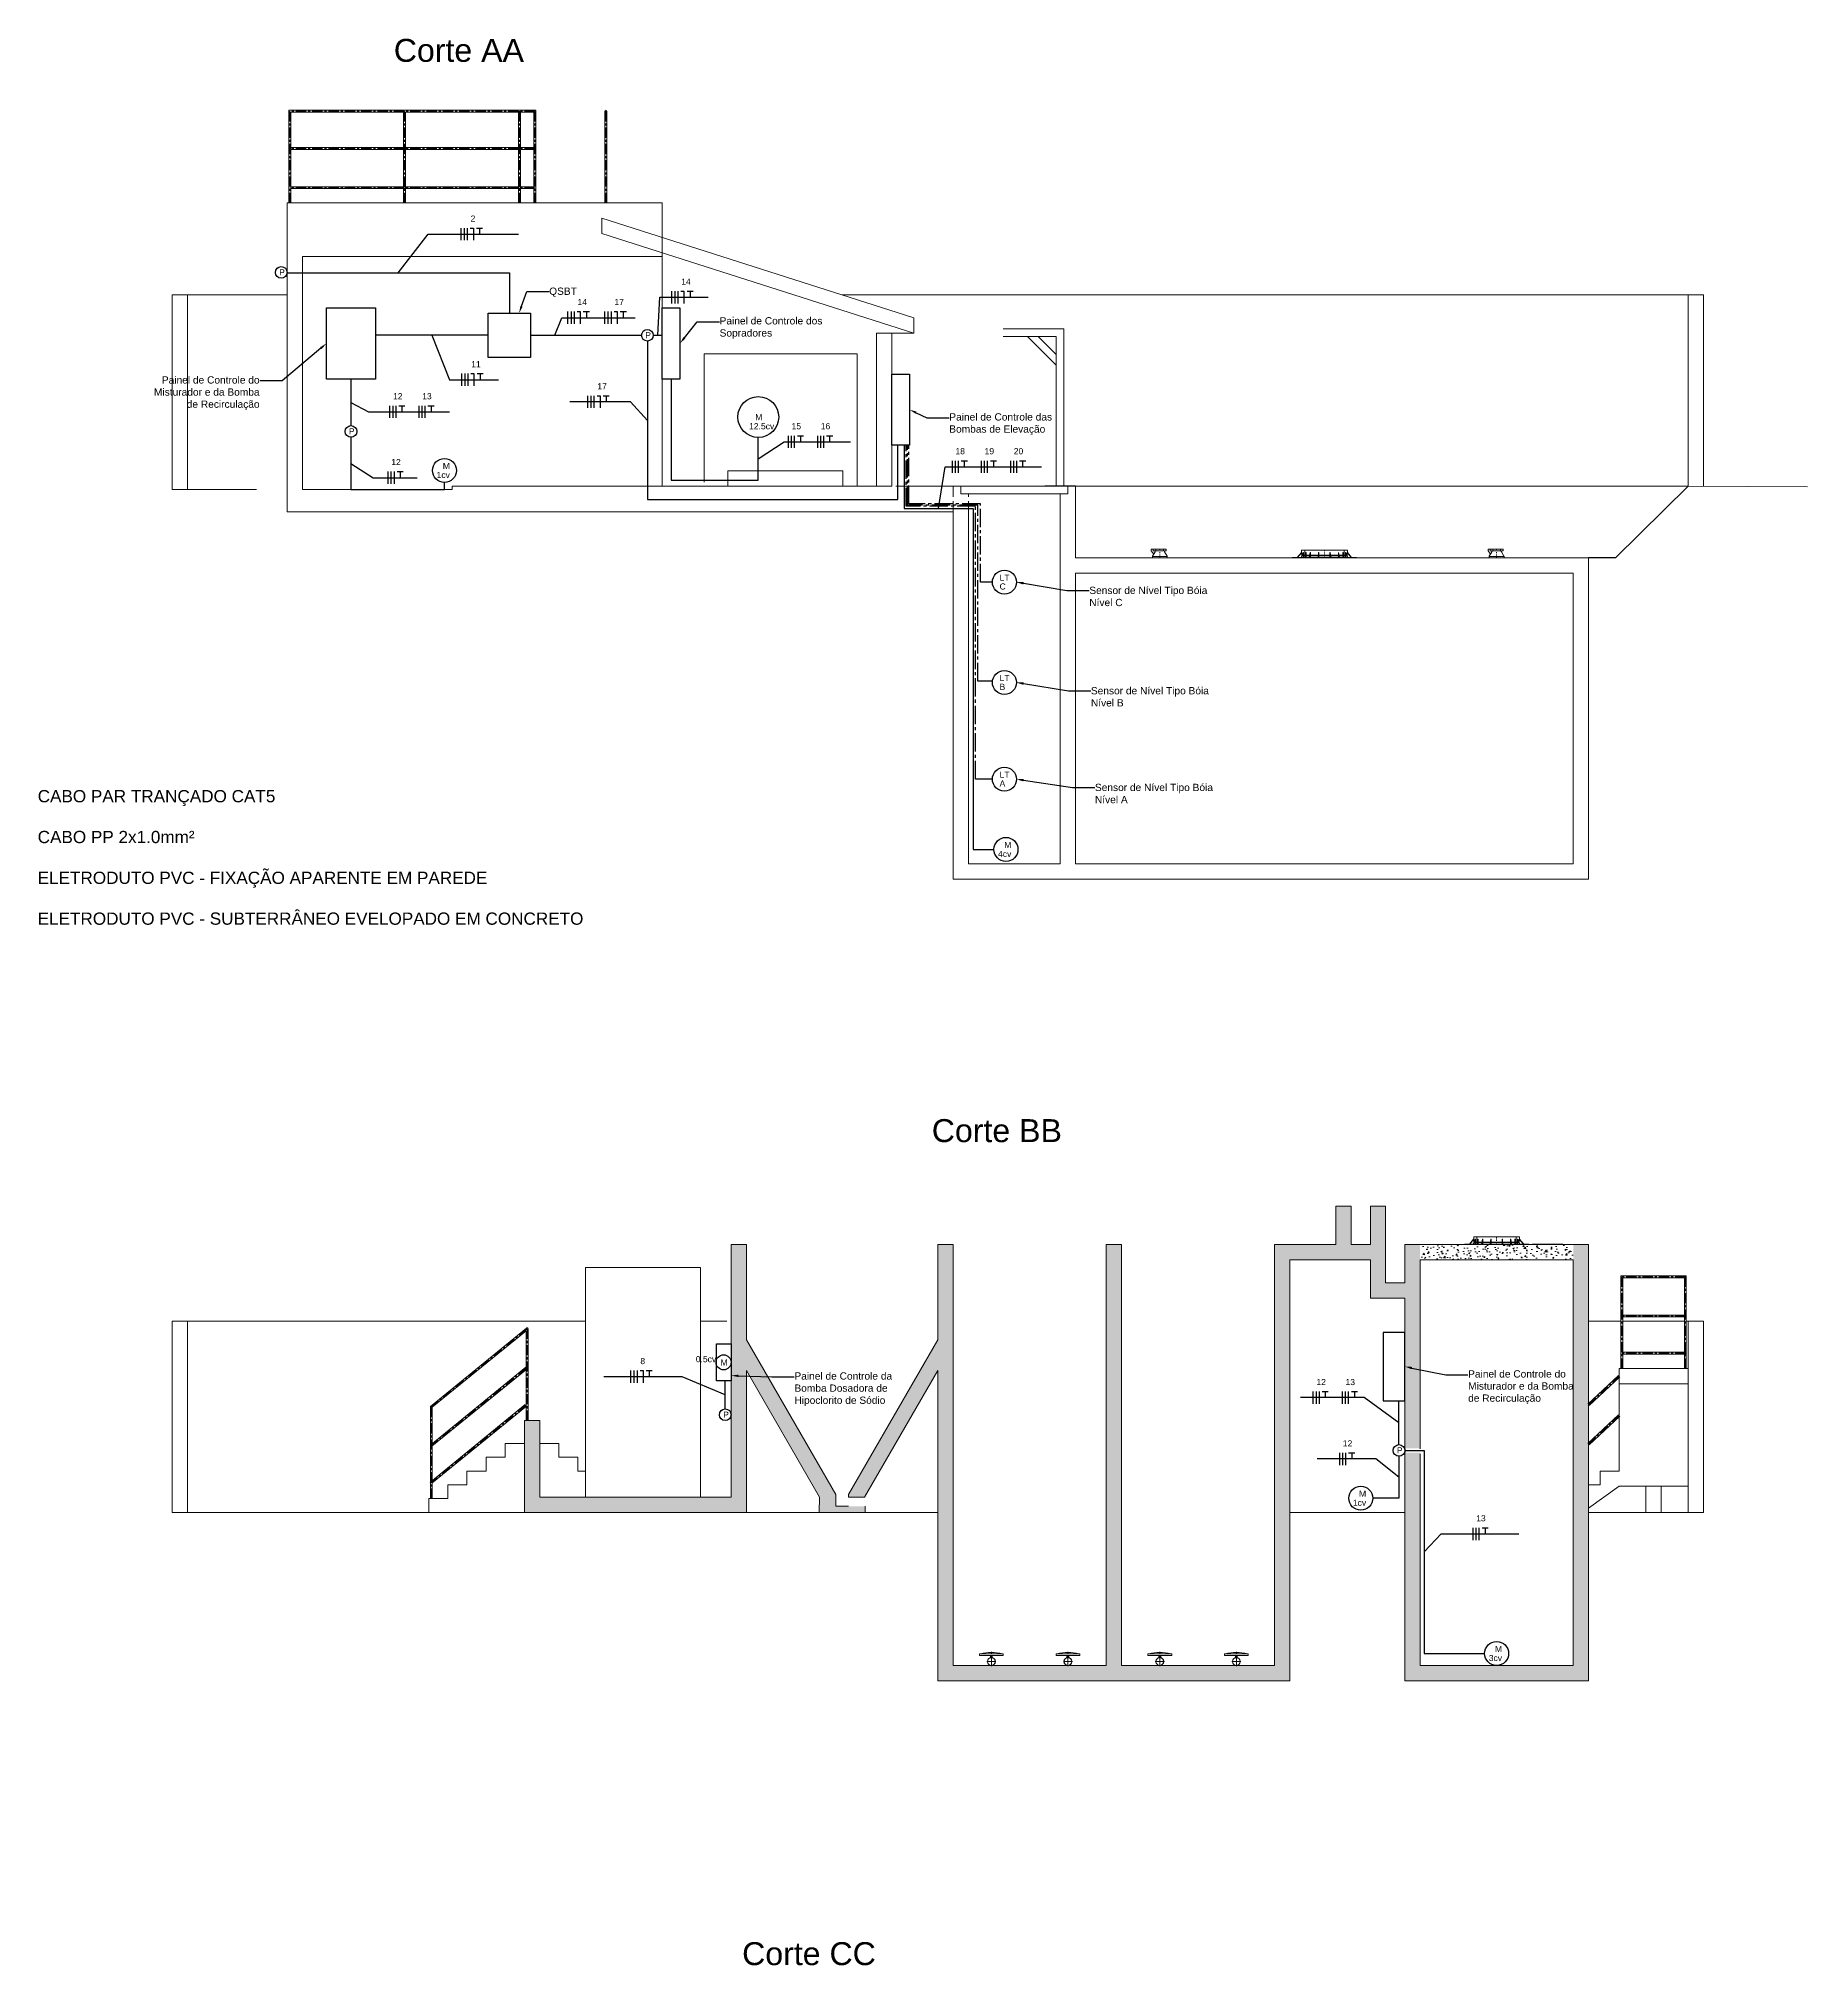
# Model space of a CAD drawing. Header units: millimetres. Extents: x -27423 to 48863, y 100 to 694.
# Drawn here: x 1472.8 to 1689.4, y 422.8 to 658.8 of the extents above; entities that cross this region are included whole.
import ezdxf
from ezdxf import colors
from ezdxf.entities.mleader import LeaderData, LeaderLine
from ezdxf.math import Vec2, Vec3

# ---------------------------------------------------------------- set-up
doc = ezdxf.new("R2010")
doc.units = ezdxf.units.MM
for name, pattern in [('CENTER', [2, 1.25, -0.25, 0.25, -0.25]), ('CENTER2', [1.125, 0.75, -0.125, 0.125, -0.125]), ('SGC_DASHDOT', [1, 0.5, -0.25, 0, -0.25])]:
    doc.linetypes.add(name, pattern=pattern)
for name, color, linetype, lineweight in [('Alvenaria', 8, 'Continuous', 9), ('Aço 1020', 6, 'Continuous', 9), ('Centro', 1, 'CENTER', 5), ('COTAS', 5, 'Continuous', 5), ('M-EQUIPAMENTOS', 1, 'Continuous', 9), ('PAREDE', 7, 'Continuous', 9), ('SGC-Conexoes (Desenho Unifilar)', 6, 'Continuous', 5), ('SGC-Conexoes (Linhas Externas)', 6, 'Continuous', 9), ('SGC-EIXOS', 9, 'SGC_DASHDOT', 9), ('Solo', 14, 'Continuous', 30)]:
    doc.layers.add(name, color=color, linetype=linetype, lineweight=lineweight)
doc.styles.get("Standard").update_dxf_attribs({"font": 'arial.ttf'})
pattern_1 = [(50, (3204.2076, 583.3335), (1.6810786, -0.1470753), [0.1757812, -1.9335938]), (355, (3204.2076, 583.3335), (-0.3251984, 1.7629503), [0.140625, -1.546875]), (100.45144, (3204.3477, 583.3212), (1.3558801, 1.615875), [0.149391, -1.6433018]), (46.1842, (3204.2076, 583.8022), (2.5013469, -0.3879358), [0.263672, -2.9003906]), (96.63564, (3204.416, 583.77), (2.190614, 2.2830905), [0.2240867, -2.464954]), (351.18416, (3204.2076, 583.8022), (2.190614, 2.2830905), [0.2109375, -2.3203125]), (21, (3204.442, 583.685), (1.3990009, -0.943638), [0.1757812, -1.9335938]), (326, (3204.442, 583.685), (0.5702703, 1.6995704), [0.140625, -1.546875]), (71.45144, (3204.5586, 583.6064), (1.9692712, 0.7559324), [0.149391, -1.6433018]), (37.5, (3204.20765, 583.33346), (0.02849966, 0.78021997), [0, -1.528125, 0, -1.5703125, 0, -1.5527344]), (7.5, (3204.20765, 583.3335), (0.61656923, 0.92440245), [0, -0.8953125, 0, -1.49296875, 0, -0.59179687]), (327.5, (3203.685, 583.33346), (1.25114633, -0.05286298), [0, -0.5859375, 0, -1.828125, 0, -2.42578125]), (317.5, (3203.4506, 583.3335), (1.3668426, 0.23462105), [0, -0.76171875, 0, -1.2140625, 0, -1.72265625])]

# ---------------------------------------------------------------- blocks, each defined once
blk = doc.blocks.new('BB-2-LC01-N0-D0-S0', base_point=(-106625, -46704))
at = {"layer": 'SGC-Conexoes (Linhas Externas)'}
for p, q in [((-107045, -46798), (-106205, -46798)), ((-107045, -46804), (-107045, -46798)), ((-107045, -46804), (-106205, -46804)), ((-106979, -46798), (-106926, -46735)), ((-106975, -46798), (-106921, -46735)), ((-106930, -46798), (-106904, -46735)), ((-106926, -46735), (-106921, -46735)), ((-106925, -46704), (-106325, -46704)), ((-106925, -46704), (-106925, -46735)), ((-106925, -46798), (-106900, -46735)), ((-106921, -46795), (-106921, -46735)), ((-106330, -46771), (-106920, -46771)), ((-106920, -46771), (-106920, -46779)), ((-106920, -46779), (-106330, -46779)), ((-106904, -46735), (-106900, -46735)), ((-106900, -46798), (-106900, -46735)), ((-106884, -46798), (-106869, -46735)), ((-106882, -46704), (-106369, -46704)), ((-106882, -46704), (-106882, -46771)), ((-106879, -46798), (-106865, -46735)), ((-106869, -46735), (-106865, -46735)), ((-106865, -46798), (-106865, -46735)), ((-106822, -46798), (-106812, -46735)), ((-106817, -46798), (-106807, -46735)), ((-106812, -46735), (-106807, -46735)), ((-106807, -46798), (-106807, -46735)), ((-106787, -46771), (-106787, -46779)), ((-106764, -46771), (-106764, -46779)), ((-106708, -46798), (-106701, -46735)), ((-106703, -46798), (-106697, -46735)), ((-106701, -46735), (-106697, -46735)), ((-106697, -46798), (-106697, -46735)), ((-106547, -46798), (-106554, -46735)), ((-106549, -46735), (-106554, -46735)), ((-106554, -46798), (-106554, -46735)), ((-106543, -46798), (-106549, -46735)), ((-106487, -46771), (-106487, -46779)), ((-106464, -46771), (-106464, -46779)), ((-106439, -46735), (-106443, -46735)), ((-106433, -46798), (-106443, -46735)), ((-106443, -46798), (-106443, -46735)), ((-106429, -46798), (-106439, -46735)), ((-106382, -46735), (-106386, -46735)), ((-106371, -46798), (-106386, -46735)), ((-106386, -46798), (-106386, -46735)), ((-106367, -46798), (-106382, -46735)), ((-106369, -46704), (-106369, -46771)), ((-106325, -46798), (-106351, -46735)), ((-106347, -46735), (-106351, -46735)), ((-106351, -46798), (-106351, -46735)), ((-106321, -46798), (-106347, -46735)), ((-106330, -46771), (-106330, -46779)), ((-106276, -46798), (-106329, -46735)), ((-106325, -46735), (-106329, -46735)), ((-106329, -46795), (-106329, -46735)), ((-106325, -46704), (-106325, -46735)), ((-106271, -46798), (-106325, -46735)), ((-106205, -46804), (-106205, -46798)), ((-106205, -46804), (-106205, -46798))]:
    blk.add_line(p, q, dxfattribs=at)
at = {"layer": 'SGC-EIXOS'}
blk.add_line((-106625, -46704), (-106625, -46804), dxfattribs=at)
blk = doc.blocks.new('BB-1-GA01-N0-D0-S0', base_point=(134464, 232532))
at = {"layer": 'SGC-Conexoes (Linhas Externas)'}
for p, q in [((134351, 232646), (134351, 232622)), ((134383, 232646), (134351, 232646)), ((134385, 232582), (134351, 232622)), ((134367, 232549), (134561, 232549)), ((134367, 232532), (134561, 232532)), ((134379, 232646), (134379, 232624)), ((134379, 232646), (134549, 232646)), ((134414, 232646), (134414, 232624)), ((134414, 232624), (134514, 232624)), ((134514, 232646), (134514, 232624)), ((134549, 232646), (134549, 232624))]:
    blk.add_line(p, q, dxfattribs=at)
for points in [[(134367, 232532), (134367, 232549, -0.137976), (134368, 232554), (134402, 232609, 0.58566), (134393, 232624), (134379, 232624)], [(134561, 232532), (134561, 232549, 0.137976), (134559, 232554), (134526, 232609, -0.58566), (134534, 232624), (134549, 232624)]]:
    blk.add_lwpolyline(points, format="xyb", dxfattribs=at)
at = {"layer": 'SGC-EIXOS'}
blk.add_line((134464, 232532), (134464, 232646), dxfattribs=at)

msp = doc.modelspace()

# ---------------------------------------------------------------- hatches: boundary and pattern name
at = {"layer": 'Alvenaria'}
h = msp.add_hatch(dxfattribs=at)
h.set_pattern_fill('AR-CONC', color=256, scale=0.234375)
h.set_pattern_definition(pattern_1)
h.paths.add_polyline_path([(1640.07, 486.12), (1641.945, 486.12), (1641.945, 511.093), (1640.07, 511.093), (1640.07, 506.406), (1637.727, 506.406), (1637.727, 515.781), (1635.852, 515.781), (1635.852, 511.093), (1633.508, 511.093), (1633.508, 515.781), (1631.633, 515.781), (1631.633, 511.093), (1624.133, 511.093), (1624.133, 459.531), (1605.383, 459.531), (1605.383, 511.093), (1603.508, 511.093), (1603.508, 459.531), (1584.758, 459.531), (1584.758, 511.093), (1582.883, 511.093), (1582.883, 499.418), (1571.938, 480.46), (1571.938, 480.15), (1573.924, 480.15), (1582.883, 495.668), (1582.883, 457.656), (1626.008, 457.656), (1626.008, 509.218), (1635.852, 509.218), (1635.852, 504.531), (1640.07, 504.531)])
h.paths.add_polyline_path([(1641.945, 485.62), (1640.07, 485.62), (1640.07, 457.656), (1662.57, 457.656), (1662.57, 511.093), (1660.695, 511.093), (1660.695, 459.531), (1641.945, 459.531)])
h = msp.add_hatch(dxfattribs=at)
h.set_pattern_fill('AR-CONC', color=256, scale=0.234375)
h.set_pattern_definition(pattern_1)
h.paths.add_polyline_path([(1534.133, 489.531), (1532.258, 489.531), (1532.258, 478.281), (1559.445, 478.281), (1559.445, 495.668), (1568.405, 480.15), (1568.349, 478.281), (1573.979, 478.281), (1573.979, 479.044), (1572.824, 479.044), (1571.938, 479.044), (1570.391, 479.044), (1570.391, 480.46), (1559.445, 499.418), (1559.445, 511.093), (1557.57, 511.093), (1557.57, 480.156), (1534.133, 480.156)])
h = msp.add_hatch(dxfattribs=at)
h.set_pattern_fill('AR-CONC', color=256, scale=0.009375)
h.set_pattern_definition([(50, (100.7038, -1705.818), (1.7079813, -0.1494289), [0.1785937, -1.9645313]), (355, (100.7038, -1705.818), (-0.3304071, 1.7911579), [0.142875, -1.5716305]), (100.451445, (100.8461, -1705.8304), (1.3775742, 1.6417289), [0.1517813, -1.669596]), (46.1842, (100.7038, -1705.3417), (2.541366, -0.3941468), [0.2678906, -2.9467969]), (96.63556, (100.9156, -1705.3746), (2.2256638, 2.31962), [0.227672, -2.5043963]), (351.18415, (100.7038, -1705.3417), (2.2256638, 2.31962), [0.2143122, -2.357435]), (21, (100.9419, -1705.4608), (1.4213849, -0.9587362), [0.1785937, -1.9645313]), (326, (100.942, -1705.4608), (0.579394, 1.7267622), [0.142875, -1.571625]), (71.451445, (101.0604, -1705.5407), (2.0007789, 0.768026), [0.1517813, -1.6695932]), (37.5, (100.7038, -1705.81796), (0.02895566, 0.79270349), [0, -1.552575, 0, -1.5954375, 0, -1.57757813]), (7.5, (100.7038, -1705.818), (0.62643434, 0.9391929), [0, -0.9096375, 0, -1.51685625, 0, -0.60126563]), (327.5, (100.1728, -1705.81796), (1.27116183, -0.05370697), [0, -0.5953125, 0, -1.857375, 0, -2.46459375]), (317.5, (99.9347, -1705.818), (1.38871108, 0.23837335), [0, -0.77390625, 0, -1.2334875, 0, -1.75021875])])
h.paths.add_polyline_path([(1660.695, 511.093), (1641.945, 511.093), (1641.945, 509.218), (1660.695, 509.218)])

# ---------------------------------------------------------------- linework, layer by layer
at = {"color": 2}
for p, q in [((1524.508, 634.122), (1524.508, 635.622)), ((1524.883, 635.622), (1524.883, 634.122)), ((1525.258, 635.622), (1525.258, 634.122)), ((1525.633, 635.622), (1526.008, 635.622)), ((1526.008, 635.622), (1526.008, 634.122)), ((1526.383, 635.622), (1526.758, 635.622)), ((1526.758, 635.622), (1527.133, 635.622)), ((1526.758, 635.622), (1526.758, 634.874)), ((1516.812, 630.144), (1520.484, 634.872)), ((1520.484, 634.872), (1531.532, 634.872)), ((1503.195, 630.144), (1530.428, 630.144)), ((1530.428, 630.144), (1530.428, 625.201)), ((1548.583, 622.488), (1548.854, 627.14)), ((1548.854, 627.14), (1554.745, 627.14)), ((1550.299, 626.39), (1550.299, 627.89)), ((1550.674, 627.89), (1550.674, 626.39)), ((1551.049, 627.89), (1551.049, 626.39)), ((1551.424, 627.89), (1551.799, 627.89)), ((1551.799, 627.89), (1551.799, 626.39)), ((1552.174, 627.89), (1552.549, 627.89)), ((1552.549, 627.89), (1552.924, 627.89)), ((1552.549, 627.89), (1552.549, 627.142)), ((1535.968, 622.488), (1536.856, 624.645)), ((1536.856, 624.645), (1545.842, 624.645)), ((1537.599, 623.894), (1537.599, 625.394)), ((1537.974, 625.394), (1537.974, 623.894)), ((1538.349, 625.394), (1538.349, 623.894)), ((1538.724, 625.394), (1539.099, 625.394)), ((1539.099, 625.394), (1539.099, 623.894)), ((1539.474, 625.394), (1539.849, 625.394)), ((1539.849, 625.394), (1540.224, 625.394)), ((1539.849, 625.394), (1539.849, 624.645)), ((1542.12, 623.894), (1542.12, 625.394)), ((1542.495, 625.394), (1542.495, 623.894)), ((1542.87, 625.394), (1542.87, 623.894)), ((1543.245, 625.394), (1543.62, 625.394)), ((1543.62, 625.394), (1543.62, 623.894)), ((1543.995, 625.394), (1544.37, 625.394)), ((1544.37, 625.394), (1544.745, 625.394)), ((1544.37, 625.394), (1544.37, 624.645)), ((1527.829, 622.488), (1514.033, 622.488)), ((1520.931, 622.488), (1523.082, 617.039)), ((1533.028, 622.488), (1546.607, 622.488)), ((1547.32, 621.775), (1547.32, 602.355)), ((1548.032, 622.488), (1549.133, 622.488)), ((1511.025, 617.129), (1511.025, 611.419)), ((1523.082, 617.039), (1529.091, 617.039)), ((1524.586, 616.289), (1524.586, 617.789)), ((1524.961, 617.789), (1524.961, 616.289)), ((1525.336, 617.789), (1525.336, 616.289)), ((1525.711, 617.789), (1526.086, 617.789)), ((1526.086, 617.789), (1526.086, 616.289)), ((1526.461, 617.789), (1526.836, 617.789)), ((1526.836, 617.789), (1527.211, 617.789)), ((1526.836, 617.789), (1526.836, 617.041)), ((1550.217, 617.129), (1550.217, 604.739)), ((1511.025, 614.274), (1513.166, 613.118)), ((1515.759, 613.865), (1515.759, 612.365)), ((1516.134, 613.865), (1516.134, 612.365)), ((1516.509, 613.865), (1516.509, 612.365)), ((1516.884, 613.865), (1517.259, 613.865)), ((1517.259, 613.865), (1517.634, 613.865)), ((1517.259, 613.865), (1517.259, 613.117)), ((1519.331, 613.865), (1519.331, 612.365)), ((1519.706, 613.865), (1519.706, 612.365)), ((1520.081, 613.865), (1520.081, 612.365)), ((1520.456, 613.865), (1520.831, 613.865)), ((1520.831, 613.865), (1521.206, 613.865)), ((1520.831, 613.865), (1520.831, 613.117)), ((1545.24, 614.337), (1537.821, 614.337)), ((1540.031, 613.587), (1540.031, 615.087)), ((1540.406, 615.087), (1540.406, 613.587)), ((1540.781, 615.087), (1540.781, 613.587)), ((1541.156, 615.087), (1541.531, 615.087)), ((1541.531, 615.087), (1541.531, 613.587)), ((1541.906, 615.087), (1542.281, 615.087)), ((1542.281, 615.087), (1542.656, 615.087)), ((1542.281, 615.087), (1542.281, 614.339)), ((1547.32, 612.065), (1545.24, 614.337)), ((1513.166, 613.118), (1523.108, 613.118)), ((1511.025, 609.994), (1511.025, 603.584)), ((1560.904, 604.739), (1560.904, 609.972)), ((1560.904, 607.355), (1564.085, 609.44)), ((1564.085, 609.44), (1572.189, 609.44)), ((1564.565, 610.19), (1564.565, 608.69)), ((1564.94, 610.19), (1564.94, 608.69)), ((1565.315, 610.19), (1565.315, 608.69)), ((1565.69, 610.19), (1566.065, 610.19)), ((1566.065, 610.19), (1566.44, 610.19)), ((1566.065, 610.19), (1566.065, 609.442)), ((1568.137, 610.19), (1568.137, 608.69)), ((1568.512, 610.19), (1568.512, 608.69)), ((1568.887, 610.19), (1568.887, 608.69)), ((1569.262, 610.19), (1569.637, 610.19)), ((1569.637, 610.19), (1570.012, 610.19)), ((1569.637, 610.19), (1569.637, 609.442)), ((1511.025, 606.789), (1513.721, 605.045)), ((1577.985, 602.355), (1577.985, 609.029)), ((1578.757, 609.029), (1578.757, 601.282)), ((1584.627, 607.126), (1584.627, 605.626)), ((1585.002, 607.126), (1585.002, 605.626)), ((1585.377, 607.126), (1585.377, 605.626)), ((1585.752, 607.126), (1586.127, 607.126)), ((1586.127, 607.126), (1586.502, 607.126)), ((1586.127, 607.126), (1586.127, 606.378)), ((1588.199, 607.126), (1588.199, 605.626)), ((1588.574, 607.126), (1588.574, 605.626)), ((1588.949, 607.126), (1588.949, 605.626)), ((1589.324, 607.126), (1589.699, 607.126)), ((1589.699, 607.126), (1590.074, 607.126)), ((1589.699, 607.126), (1589.699, 606.378)), ((1591.771, 607.126), (1591.771, 605.626)), ((1592.146, 607.126), (1592.146, 605.626)), ((1592.521, 607.126), (1592.521, 605.626)), ((1592.896, 607.126), (1593.271, 607.126)), ((1593.271, 607.126), (1593.646, 607.126)), ((1593.271, 607.126), (1593.271, 606.378)), ((1513.721, 605.045), (1519.125, 605.045)), ((1515.545, 605.794), (1515.545, 604.294)), ((1515.92, 605.794), (1515.92, 604.294)), ((1516.295, 605.794), (1516.295, 604.294)), ((1516.67, 605.794), (1517.045, 605.794)), ((1517.045, 605.794), (1517.42, 605.794)), ((1517.045, 605.794), (1517.045, 605.046)), ((1522.474, 603.584), (1522.474, 604.464)), ((1550.217, 604.739), (1560.904, 604.739)), ((1582.977, 601.282), (1583.798, 606.378)), ((1583.798, 606.378), (1595.6, 606.378)), ((1511.025, 603.584), (1522.474, 603.584)), ((1547.32, 602.355), (1577.985, 602.355)), ((1578.757, 601.282), (1587.197, 601.282)), ((1587.197, 601.282), (1587.197, 559.506)), ((1587.197, 559.506), (1589.763, 559.506)), ((1551.594, 494.909), (1542.007, 494.909)), ((1545.3, 494.159), (1545.3, 495.659)), ((1545.675, 495.659), (1545.675, 494.159)), ((1546.05, 495.659), (1546.05, 494.159)), ((1546.425, 495.659), (1546.8, 495.659)), ((1546.8, 495.659), (1546.8, 494.159)), ((1547.175, 495.659), (1547.55, 495.659)), ((1547.55, 495.659), (1547.925, 495.659)), ((1547.55, 495.659), (1547.55, 494.91)), ((1556.858, 492.679), (1551.594, 494.909)), ((1556.858, 490.956), (1556.858, 494.403)), ((1635.104, 492.342), (1627.308, 492.342)), ((1628.828, 493.089), (1628.828, 491.589)), ((1629.203, 493.089), (1629.203, 491.589)), ((1629.578, 493.089), (1629.578, 491.589)), ((1629.953, 493.089), (1630.328, 493.089)), ((1630.328, 493.089), (1630.703, 493.089)), ((1630.328, 493.089), (1630.328, 492.341)), ((1632.4, 493.089), (1632.4, 491.589)), ((1632.775, 493.089), (1632.775, 491.589)), ((1633.15, 493.089), (1633.15, 491.589)), ((1633.525, 493.089), (1633.9, 493.089)), ((1633.9, 493.089), (1634.275, 493.089)), ((1633.9, 493.089), (1633.9, 492.341)), ((1639.358, 489.267), (1635.104, 492.342)), ((1639.358, 486.582), (1639.358, 491.952)), ((1636.543, 484.83), (1629.35, 484.83)), ((1632.068, 485.579), (1632.068, 484.079)), ((1632.443, 485.579), (1632.443, 484.079)), ((1632.818, 485.579), (1632.818, 484.079)), ((1633.193, 485.579), (1633.568, 485.579)), ((1633.568, 485.579), (1633.943, 485.579)), ((1633.568, 485.579), (1633.568, 484.831)), ((1639.358, 482.59), (1636.543, 484.83)), ((1639.358, 485.157), (1639.358, 480.023)), ((1640.07, 486.07), (1640.07, 485.67)), ((1640.07, 485.87), (1642.427, 485.87)), ((1642.427, 485.87), (1642.427, 460.999)), ((1639.358, 480.023), (1636.149, 480.023)), ((1642.427, 473.435), (1644.524, 475.648)), ((1644.524, 475.648), (1654.038, 475.648)), ((1648.403, 476.397), (1648.403, 474.897)), ((1648.778, 476.397), (1648.778, 474.897)), ((1649.153, 476.397), (1649.153, 474.897)), ((1649.528, 476.397), (1649.903, 476.397)), ((1649.903, 476.397), (1650.278, 476.397)), ((1649.903, 476.397), (1649.903, 475.649)), ((1642.427, 460.999), (1649.852, 460.999))]:
    msp.add_line(p, q, dxfattribs=at)
at = {"color": 4, "linetype": 'CENTER2', "ltscale": 3}
for p, q in [((1579.001, 601.537), (1579.001, 609.029)), ((1579.165, 601.691), (1579.165, 609.029)), ((1579.318, 601.835), (1579.318, 609.029)), ((1587.502, 601.537), (1579.001, 601.537)), ((1587.774, 601.691), (1579.165, 601.691)), ((1588.1, 601.835), (1579.318, 601.835)), ((1587.502, 568.105), (1587.502, 601.537)), ((1587.774, 580.128), (1587.774, 601.691)), ((1588.1, 592.247), (1588.1, 601.835)), ((1589.57, 592.247), (1588.1, 592.247)), ((1589.581, 580.128), (1587.774, 580.128)), ((1589.57, 568.105), (1587.502, 568.105))]:
    msp.add_line(p, q, dxfattribs=at)
at = {"color": 2}
for points in [[(1508.017, 625.84), (1514.033, 625.84), (1514.033, 617.129), (1508.017, 617.129)], [(1549.133, 625.84), (1551.301, 625.84), (1551.301, 617.129), (1549.133, 617.129)], [(1533.028, 619.775), (1527.829, 619.775), (1527.829, 625.201), (1533.028, 625.201)], [(1577.258, 617.74), (1579.426, 617.74), (1579.426, 609.029), (1577.258, 609.029)], [(1557.57, 494.403), (1555.798, 494.403), (1555.798, 498.932), (1557.57, 498.932)], [(1640.07, 500.338), (1637.428, 500.338), (1637.428, 491.952), (1640.07, 491.952)]]:
    msp.add_lwpolyline(points, close=True, dxfattribs=at)
for centre, radius in [((1502.484, 630.187), 0.713), ((1547.32, 622.488), 0.713), ((1560.904, 612.474), 2.502), ((1511.025, 610.706), 0.713), ((1522.474, 605.933), 1.469), ((1591.232, 559.506), 1.469), ((1556.648, 496.667), 0.923), ((1556.858, 490.243), 0.713), ((1639.358, 485.87), 0.713), ((1634.68, 480.023), 1.469), ((1651.32, 460.999), 1.469)]:
    msp.add_circle(centre, radius, dxfattribs=at)
at = {"color": 4}
for centre in [(1591.039, 592.247), (1591.039, 579.953), (1591.039, 568.105)]:
    msp.add_circle(centre, 1.469, dxfattribs=at)
at = {"layer": 'Aço 1020'}
for p, q in [((1598.322, 623.284), (1590.895, 623.284)), ((1598.322, 604.065), (1598.322, 623.284)), ((1597.384, 622.347), (1590.895, 622.347)), ((1593.852, 622.347), (1597.384, 618.814)), ((1595.178, 622.347), (1597.384, 620.14)), ((1597.384, 604.065), (1597.384, 622.347))]:
    msp.add_line(p, q, dxfattribs=at)
msp.add_lwpolyline([(1554.264, 604.509), (1554.264, 620.228), (1573.014, 620.228), (1573.014, 604.009), (1557.174, 604.009)], dxfattribs=at)
for points in [[(1595.978, 604.065), (1599.728, 604.065), (1599.728, 604.009), (1595.978, 604.009)], [(1655.654, 511.149), (1659.404, 511.149), (1659.404, 511.093), (1655.654, 511.093)]]:
    msp.add_lwpolyline(points, close=True, dxfattribs=at)
at = {"layer": 'Centro'}
for p, q in [((1503.524, 638.697), (1503.524, 649.947)), ((1533.529, 649.947), (1503.524, 649.947)), ((1517.586, 638.697), (1517.586, 649.947)), ((1531.649, 638.697), (1531.649, 649.947)), ((1533.529, 638.697), (1533.529, 649.947)), ((1542.242, 638.697), (1542.242, 649.947)), ((1533.529, 645.376), (1503.524, 645.376)), ((1503.524, 638.697), (1503.524, 645.137)), ((1517.586, 638.697), (1517.586, 645.137)), ((1531.649, 638.697), (1531.649, 645.137)), ((1533.529, 638.697), (1533.529, 645.137)), ((1542.242, 638.697), (1542.242, 645.137)), ((1503.524, 638.697), (1503.524, 640.572)), ((1533.529, 640.572), (1503.524, 640.572)), ((1517.586, 638.697), (1517.586, 640.572)), ((1531.649, 638.697), (1531.649, 640.572)), ((1533.529, 638.697), (1533.529, 640.572)), ((1542.242, 638.697), (1542.242, 640.572)), ((1503.195, 638.697), (1503.524, 638.697)), ((1503.852, 638.697), (1503.524, 638.697)), ((1517.258, 638.697), (1517.586, 638.697)), ((1517.914, 638.697), (1517.586, 638.697)), ((1531.32, 638.697), (1531.649, 638.697)), ((1531.977, 638.697), (1531.649, 638.697)), ((1533.2, 638.697), (1533.529, 638.697)), ((1533.857, 638.697), (1533.529, 638.697)), ((1541.914, 638.697), (1542.242, 638.697)), ((1542.57, 638.697), (1542.242, 638.697)), ((1666.657, 495.906), (1666.657, 507.156)), ((1674.43, 507.156), (1666.657, 507.156)), ((1674.43, 495.906), (1674.43, 507.156)), ((1532.586, 500.781), (1520.867, 491.218)), ((1532.586, 489.531), (1532.586, 500.781)), ((1674.43, 502.346), (1666.657, 502.346)), ((1532.516, 495.976), (1520.797, 486.414)), ((1666.329, 495.906), (1666.657, 495.906)), ((1674.43, 497.781), (1666.657, 497.781)), ((1666.985, 495.906), (1666.657, 495.906)), ((1674.102, 495.906), (1674.43, 495.906)), ((1674.758, 495.906), (1674.43, 495.906)), ((1662.57, 491.468), (1666.32, 494.963)), ((1532.449, 491.407), (1520.731, 481.844)), ((1520.867, 479.968), (1520.867, 491.218)), ((1532.258, 489.531), (1532.586, 489.531)), ((1532.914, 489.531), (1532.586, 489.531)), ((1662.57, 486.601), (1666.32, 490.154)), ((1520.867, 479.968), (1520.867, 486.409)), ((1520.867, 479.968), (1520.867, 481.843)), ((1520.539, 479.968), (1520.867, 479.968)), ((1521.195, 479.968), (1520.867, 479.968)), ((1589.445, 459.451), (1589.445, 461.326)), ((1598.82, 459.451), (1598.82, 461.326)), ((1610.07, 459.451), (1610.07, 461.326)), ((1619.445, 459.451), (1619.445, 461.326)), ((1588.883, 460.013), (1590.008, 460.013)), ((1598.258, 460.013), (1599.383, 460.013)), ((1609.508, 460.013), (1610.633, 460.013)), ((1618.883, 460.013), (1620.008, 460.013))]:
    msp.add_line(p, q, dxfattribs=at)
at = {"layer": 'M-EQUIPAMENTOS'}
for p, q in [((1569.295, 605.884), (1568.004, 605.884)), ((1553.82, 508.281), (1539.758, 508.281)), ((1539.758, 508.281), (1539.758, 480.156)), ((1553.82, 508.281), (1553.82, 480.156))]:
    msp.add_line(p, q, dxfattribs=at)
at = {"layer": 'PAREDE'}
for p, q in [((1549.133, 638.697), (1503.195, 638.697)), ((1503.195, 638.697), (1503.195, 600.853)), ((1503.195, 600.853), (1503.195, 638.697)), ((1549.133, 638.697), (1547.258, 638.697)), ((1549.133, 636.822), (1549.133, 638.697)), ((1579.949, 624.634), (1541.726, 636.822)), ((1541.726, 634.947), (1541.726, 636.822)), ((1549.133, 636.822), (1549.133, 632.134)), ((1579.949, 622.759), (1541.726, 634.947)), ((1549.133, 632.134), (1505.07, 632.134)), ((1505.07, 632.134), (1505.07, 603.584)), ((1549.133, 632.134), (1549.133, 604.009)), ((1489.133, 603.584), (1489.133, 627.447)), ((1489.133, 627.447), (1491.008, 627.447)), ((1491.008, 627.447), (1491.008, 603.584)), ((1503.195, 627.447), (1491.008, 627.447)), ((1674.758, 627.447), (1571.128, 627.447)), ((1676.633, 627.447), (1674.758, 627.447)), ((1674.758, 627.447), (1674.758, 604.009)), ((1676.633, 604.009), (1676.633, 627.447)), ((1579.949, 622.759), (1579.949, 624.634)), ((1577.258, 622.759), (1575.383, 622.759)), ((1575.383, 622.759), (1575.383, 604.009)), ((1577.258, 604.009), (1577.258, 622.759)), ((1577.258, 622.759), (1579.949, 622.759)), ((1571.237, 605.884), (1557.174, 605.884)), ((1557.174, 605.884), (1557.174, 604.009)), ((1571.237, 605.884), (1571.237, 604.009)), ((1491.008, 603.584), (1489.133, 603.584)), ((1491.008, 603.584), (1499.445, 603.584)), ((1523.416, 603.584), (1505.07, 603.584)), ((1523.416, 604.009), (1523.416, 603.584)), ((1577.258, 604.009), (1523.416, 604.009)), ((1599.758, 604.009), (1577.758, 604.009)), ((1584.758, 602.681), (1584.758, 604.009)), ((1584.758, 555.85), (1584.758, 602.181)), ((1585.695, 603.072), (1585.695, 604.009)), ((1598.82, 603.072), (1585.695, 603.072)), ((1586.633, 603.072), (1586.633, 602.681)), ((1586.633, 602.181), (1586.633, 557.725)), ((1597.883, 603.072), (1597.883, 557.725)), ((1598.82, 604.009), (1598.82, 603.072)), ((1599.758, 595.225), (1599.758, 604.009)), ((1674.758, 604.009), (1599.758, 604.009)), ((1674.758, 604.009), (1689.379, 603.914)), ((1503.195, 600.853), (1584.758, 600.853)), ((1662.57, 595.225), (1599.758, 595.225)), ((1662.57, 595.225), (1662.57, 555.85)), ((1599.758, 593.35), (1660.695, 593.35)), ((1599.758, 593.35), (1599.758, 557.725)), ((1660.695, 593.35), (1660.695, 557.725)), ((1597.883, 557.725), (1586.633, 557.725)), ((1660.695, 557.725), (1599.758, 557.725)), ((1584.758, 555.85), (1662.57, 555.85)), ((1633.508, 515.781), (1631.633, 515.781)), ((1631.633, 515.781), (1631.633, 511.093)), ((1633.508, 515.781), (1633.508, 511.093)), ((1637.727, 515.781), (1635.852, 515.781)), ((1635.852, 515.781), (1635.852, 511.093)), ((1637.727, 515.781), (1637.727, 506.406)), ((1557.57, 480.156), (1557.57, 511.093)), ((1557.57, 511.093), (1559.445, 511.093)), ((1559.445, 499.418), (1559.445, 511.093)), ((1582.883, 499.418), (1582.883, 511.093)), ((1582.883, 511.093), (1582.883, 501.718)), ((1582.883, 511.093), (1584.758, 511.093)), ((1584.758, 459.531), (1584.758, 511.093)), ((1603.508, 459.531), (1603.508, 511.093)), ((1603.508, 511.093), (1605.383, 511.093)), ((1605.383, 459.531), (1605.383, 511.093)), ((1624.133, 459.531), (1624.133, 511.093)), ((1624.133, 511.093), (1631.633, 511.093)), ((1633.508, 511.093), (1635.852, 511.093)), ((1637.727, 506.406), (1637.727, 511.093)), ((1640.07, 511.093), (1640.07, 506.406)), ((1640.07, 511.093), (1641.945, 511.093)), ((1641.945, 511.093), (1660.695, 511.093)), ((1660.695, 511.093), (1662.57, 511.093)), ((1662.57, 457.656), (1662.57, 511.093)), ((1626.008, 457.656), (1626.008, 509.218)), ((1626.008, 509.218), (1635.852, 509.218)), ((1635.852, 504.531), (1635.852, 509.218)), ((1640.07, 509.218), (1640.07, 506.406)), ((1641.945, 509.218), (1660.695, 509.218)), ((1641.945, 486.07), (1641.945, 509.218)), ((1660.695, 459.531), (1660.695, 509.218)), ((1637.727, 506.406), (1640.07, 506.406)), ((1640.07, 504.531), (1635.852, 504.531)), ((1640.07, 504.531), (1640.07, 457.656)), ((1489.133, 501.718), (1489.133, 478.281)), ((1491.008, 501.718), (1489.133, 501.718)), ((1491.008, 501.718), (1491.008, 478.281)), ((1491.008, 478.281), (1491.008, 501.718)), ((1491.008, 501.718), (1539.758, 501.718)), ((1553.82, 501.718), (1557.069, 501.718)), ((1666.539, 501.718), (1662.57, 501.718)), ((1674.313, 501.718), (1666.774, 501.718)), ((1674.758, 501.718), (1674.547, 501.718)), ((1674.758, 501.718), (1674.758, 478.281)), ((1676.633, 501.718), (1674.758, 501.718)), ((1676.633, 501.718), (1676.633, 478.281)), ((1676.633, 478.281), (1676.633, 501.718)), ((1570.391, 480.46), (1559.445, 499.418)), ((1571.938, 480.46), (1582.883, 499.418)), ((1674.758, 495.906), (1666.32, 495.906)), ((1666.32, 495.906), (1666.32, 494.031)), ((1559.445, 478.281), (1559.445, 495.668)), ((1568.405, 480.15), (1559.445, 495.668)), ((1573.924, 480.15), (1582.883, 495.668)), ((1582.883, 457.656), (1582.883, 495.668)), ((1666.32, 494.031), (1674.758, 494.031)), ((1666.32, 494.031), (1666.32, 483.343)), ((1534.133, 489.531), (1532.258, 489.531)), ((1532.258, 489.531), (1532.258, 478.281)), ((1534.133, 480.156), (1534.133, 489.531)), ((1532.258, 486.718), (1529.914, 486.718)), ((1529.914, 486.718), (1529.914, 485.031)), ((1534.133, 486.718), (1536.477, 486.718)), ((1536.477, 486.718), (1536.477, 485.031)), ((1529.914, 485.031), (1527.57, 485.031)), ((1527.57, 485.031), (1527.57, 483.343)), ((1536.477, 485.031), (1538.82, 485.031)), ((1538.82, 485.031), (1538.82, 483.343)), ((1641.945, 459.531), (1641.945, 485.47)), ((1525.227, 481.656), (1522.883, 481.656)), ((1522.883, 481.656), (1522.883, 479.968)), ((1527.57, 483.343), (1525.227, 483.343)), ((1525.227, 483.343), (1525.227, 481.656)), ((1538.82, 483.343), (1539.758, 483.343)), ((1662.57, 481.656), (1663.977, 481.656)), ((1663.977, 481.656), (1663.977, 483.343)), ((1663.977, 483.343), (1666.32, 483.343)), ((1522.883, 479.968), (1520.539, 479.968)), ((1520.539, 479.968), (1520.539, 478.281)), ((1557.57, 480.156), (1534.133, 480.156)), ((1568.405, 480.15), (1568.349, 478.292)), ((1570.391, 479.044), (1570.391, 480.46)), ((1571.938, 480.46), (1571.938, 480.15)), ((1573.924, 480.15), (1571.938, 480.15)), ((1662.57, 478.781), (1666.32, 481.481)), ((1666.32, 481.481), (1674.758, 481.481)), ((1669.602, 481.481), (1669.602, 478.281)), ((1671.477, 481.481), (1671.477, 478.281)), ((1582.883, 478.281), (1489.133, 478.281)), ((1571.938, 479.044), (1570.391, 479.044)), ((1573.979, 479.044), (1573.979, 478.292)), ((1640.07, 478.281), (1626.008, 478.281)), ((1660.695, 478.281), (1660.695, 459.531)), ((1662.57, 478.281), (1676.633, 478.281)), ((1662.57, 478.281), (1662.57, 478.281)), ((1587.992, 460.763), (1587.992, 460.951)), ((1587.992, 460.951), (1588.086, 460.951)), ((1587.992, 460.763), (1590.899, 460.763)), ((1590.805, 460.951), (1588.086, 460.951)), ((1589.561, 460.763), (1589.33, 460.763)), ((1589.33, 460.763), (1589.33, 460.482)), ((1589.561, 460.482), (1589.561, 460.763)), ((1590.899, 460.951), (1590.805, 460.951)), ((1590.899, 460.763), (1590.899, 460.951)), ((1597.367, 460.763), (1597.367, 460.951)), ((1597.367, 460.951), (1597.461, 460.951)), ((1597.367, 460.763), (1600.274, 460.763)), ((1600.18, 460.951), (1597.461, 460.951)), ((1598.936, 460.763), (1598.705, 460.763)), ((1598.705, 460.763), (1598.705, 460.482)), ((1598.936, 460.482), (1598.936, 460.763)), ((1600.274, 460.951), (1600.18, 460.951)), ((1600.274, 460.763), (1600.274, 460.951)), ((1608.617, 460.763), (1608.617, 460.951)), ((1608.617, 460.951), (1608.711, 460.951)), ((1608.617, 460.763), (1611.524, 460.763)), ((1611.43, 460.951), (1608.711, 460.951)), ((1610.186, 460.763), (1609.955, 460.763)), ((1609.955, 460.763), (1609.955, 460.482)), ((1610.186, 460.482), (1610.186, 460.763)), ((1611.524, 460.951), (1611.43, 460.951)), ((1611.524, 460.763), (1611.524, 460.951)), ((1617.992, 460.763), (1617.992, 460.951)), ((1617.992, 460.951), (1618.086, 460.951)), ((1617.992, 460.763), (1620.899, 460.763)), ((1620.805, 460.951), (1618.086, 460.951)), ((1619.561, 460.763), (1619.33, 460.763)), ((1619.33, 460.763), (1619.33, 460.482)), ((1619.561, 460.482), (1619.561, 460.763)), ((1620.899, 460.951), (1620.805, 460.951)), ((1620.899, 460.763), (1620.899, 460.951)), ((1603.508, 459.531), (1584.758, 459.531)), ((1624.133, 459.531), (1605.383, 459.531)), ((1660.695, 459.531), (1641.945, 459.531)), ((1582.883, 457.656), (1626.008, 457.656)), ((1662.57, 457.656), (1640.07, 457.656))]:
    msp.add_line(p, q, dxfattribs=at)
for centre, radius in [((1589.445, 460.013), 0.483), ((1589.445, 460.013), 0.469), ((1598.82, 460.013), 0.483), ((1598.82, 460.013), 0.469), ((1610.07, 460.013), 0.483), ((1610.07, 460.013), 0.469), ((1619.445, 460.013), 0.483), ((1619.445, 460.013), 0.469)]:
    msp.add_circle(centre, radius, dxfattribs=at)
for centre in [(1589.445, 456.072), (1598.82, 456.072), (1610.07, 456.072), (1619.445, 456.072)]:
    msp.add_arc(centre, 5.065, 74.43161, 105.56839, dxfattribs=at)
at = {"layer": 'SGC-Conexoes (Desenho Unifilar)'}
for p, q in [((1503.406, 638.697), (1503.406, 650.064)), ((1503.406, 650.064), (1533.646, 650.064)), ((1503.641, 638.697), (1503.641, 649.829)), ((1503.641, 649.829), (1533.411, 649.829)), ((1517.469, 649.829), (1517.469, 638.697)), ((1517.703, 649.829), (1517.703, 638.697)), ((1531.531, 649.947), (1531.531, 638.697)), ((1531.766, 649.947), (1531.766, 638.697)), ((1533.411, 649.829), (1533.411, 638.697)), ((1533.646, 650.064), (1533.646, 638.697)), ((1542.125, 649.947), (1542.125, 638.697)), ((1542.359, 649.947), (1542.359, 638.697)), ((1503.641, 645.494), (1533.411, 645.494)), ((1503.641, 645.259), (1533.411, 645.259)), ((1503.641, 640.689), (1533.411, 640.689)), ((1503.641, 640.454), (1533.411, 640.454)), ((1666.539, 495.906), (1666.539, 507.273)), ((1666.539, 507.273), (1674.547, 507.273)), ((1666.774, 495.906), (1666.774, 507.038)), ((1666.774, 507.038), (1674.313, 507.038)), ((1674.313, 507.038), (1674.313, 495.906)), ((1674.547, 507.273), (1674.547, 495.906)), ((1520.75, 491.274), (1532.512, 500.871)), ((1520.984, 491.163), (1532.469, 500.534)), ((1532.469, 500.534), (1532.469, 489.531)), ((1532.703, 500.781), (1532.703, 489.531)), ((1666.657, 502.463), (1674.43, 502.463)), ((1666.657, 502.229), (1674.43, 502.229)), ((1532.442, 496.067), (1520.793, 486.562)), ((1532.59, 495.886), (1520.941, 486.38)), ((1666.657, 497.898), (1674.43, 497.898)), ((1666.657, 497.663), (1674.43, 497.663)), ((1662.49, 491.554), (1666.24, 495.054)), ((1662.65, 491.382), (1666.4, 494.882)), ((1520.75, 479.968), (1520.75, 491.274)), ((1532.375, 491.497), (1520.793, 482.046)), ((1532.523, 491.316), (1520.941, 481.865)), ((1520.984, 479.968), (1520.984, 491.163)), ((1662.488, 486.742), (1666.238, 490.242)), ((1662.648, 486.571), (1666.398, 490.071))]:
    msp.add_line(p, q, dxfattribs=at)
msp.add_circle((1542.242, 649.947), 0.117, dxfattribs=at)
msp.add_arc((1532.586, 500.781), 0.117, 0, 129.21445, dxfattribs=at)
at = {"layer": 'Solo'}
for p, q in [((1674.758, 604.009), (1665.858, 595.225)), ((1665.858, 595.225), (1662.57, 595.225))]:
    msp.add_line(p, q, dxfattribs=at)

# ---------------------------------------------------------------- block references
at = {"layer": 'SGC-Conexoes (Linhas Externas)', "xscale": 0.009375000000000001, "yscale": 0.009375000000000001, "zscale": 0.009375000000000001}
for name, p in [('BB-1-GA01-N0-D0-S0', (1610.07, 595.225)), ('BB-2-LC01-N0-D0-S0', (1630.227, 596.162)), ('BB-1-GA01-N0-D0-S0', (1651.32, 595.225)), ('BB-2-LC01-N0-D0-S0', (1651.32, 512.031))]:
    msp.add_blockref(name, p, dxfattribs=at)

# ---------------------------------------------------------------- texts
at = {"layer": 'COTAS', "char_height": 2.8125, "attachment_point": 1}
for s, insert in [('Corte AA', (1516.267, 658.801)), ('Corte BB', (1582.147, 526.459)), ('Corte CC', (1558.924, 425.631))]:
    msp.add_mtext_dynamic_manual_height_columns(s, width=4099.92409, gutter_width=0.75, heights=[0], dxfattribs=dict(at, insert=insert))
at = {"layer": 'COTAS', "color": 2, "attachment_point": 1}
for s, width, insert, char_height in [('2', 1385.51337, (1525.671, 637.16), 0.75), ('P', 1385.51337, (1502.227, 630.576), 0.75), ('14', 1385.51337, (1551.462, 629.428), 0.75), ('14', 1385.51337, (1538.762, 626.932), 0.75), ('17', 1385.51337, (1543.283, 626.932), 0.75), ('P', 1385.51337, (1547.062, 622.877), 0.75), ('11', 1385.51337, (1525.749, 619.327), 0.75), ('17', 1385.51337, (1541.193, 616.626), 0.75), ('12', 1385.51337, (1516.172, 615.403), 0.75), ('13', 1385.51337, (1519.744, 615.403), 0.75), ('12.5cv', 1385.51337, (1559.769, 611.725), 0.75), ('M', 1385.51337, (1560.53, 612.83), 0.75), ('15', 1385.51337, (1564.978, 611.728), 0.75), ('16', 1385.51337, (1568.549, 611.728), 0.75), ('P', 1385.51337, (1510.767, 611.096), 0.75), ('12', 1385.51337, (1515.958, 607.332), 0.75), ('M', 1385.51337, (1522.268, 606.858), 0.75), ('18', 1385.51337, (1585.04, 608.664), 0.75), ('19', 1385.51337, (1588.612, 608.664), 0.75), ('20', 1385.51337, (1592.184, 608.664), 0.75), ('1cv', 1385.51337, (1521.507, 605.752), 0.75), ('M', 1385.51337, (1591.026, 560.431), 0.75), ('ELETRODUTO PVC - FIXAÇÃO APARENTE EM PAREDE', 4099.92409, (1472.659, 556.775), 1.5), ('4cv', 1385.51337, (1590.265, 559.326), 0.75), ('ELETRODUTO PVC - SUBTERRÂNEO EVELOPADO EM CONCRETO', 4099.92409, (1472.659, 551.775), 1.5), ('8', 1385.51337, (1546.463, 497.197), 0.75), ('0.5cv', 1385.51337, (1553.248, 497.433), 0.75), ('M', 1385.51337, (1556.273, 497.023), 0.75), ('12', 1385.51337, (1629.241, 494.627), 0.75), ('13', 1385.51337, (1632.812, 494.627), 0.75), ('P', 1385.51337, (1556.601, 490.633), 0.75), ('12', 1385.51337, (1632.481, 487.117), 0.75), ('P', 1385.51337, (1639.101, 486.259), 0.75), ('1cv', 1385.51337, (1633.713, 479.842), 0.75), ('M', 1385.51337, (1634.474, 480.948), 0.75), ('13', 1385.51337, (1648.816, 477.935), 0.75), ('3cv', 1385.51337, (1650.354, 460.819), 0.75), ('M', 1385.51337, (1651.115, 461.924), 0.75)]:
    msp.add_mtext_dynamic_manual_height_columns(s, width=width, gutter_width=0.75, heights=[0], dxfattribs=dict(at, insert=insert, char_height=char_height))
at = {"layer": 'COTAS', "color": 4, "attachment_point": 1}
for s, width, insert, char_height in [('LT', 1385.51337, (1590.451, 593.172), 0.75), ('C', 1385.51337, (1590.451, 592.089), 0.75), ('LT', 1385.51337, (1590.451, 580.878), 0.75), ('B', 1385.51337, (1590.451, 579.795), 0.75), ('LT', 1385.51337, (1590.451, 569.03), 0.75), ('CABO PAR TRANÇADO CAT5', 4099.92409, (1472.659, 566.775), 1.5), ('A', 1385.51337, (1590.451, 567.947), 0.75), ('CABO PP 2x1.0mm²', 4099.92409, (1472.659, 561.775), 1.5)]:
    msp.add_mtext_dynamic_manual_height_columns(s, width=width, gutter_width=0.75, heights=[0], dxfattribs=dict(at, insert=insert, char_height=char_height))

# ---------------------------------------------------------------- leaders
at = {"layer": 'COTAS'}
ml = msp.add_multileader_mtext('Standard', dxfattribs=at)
ml.set_content('QSBT', color=256)
ml.set_leader_properties()
ml.build(insert=Vec2(0, 0))
ml.multileader.update_dxf_attribs({"arrow_head_size": 0.891})
ctx = ml.context
ctx.base_point, ctx.char_height, ctx.arrow_head_size, ctx.landing_gap_size, ctx.plane_origin = Vec3(1535.276, 627.855), 0.8906, 0.891, 0.0178, Vec3(1534.474, 646.572)
notes = []
notes.append((ctx, [(0, (1, 1, 0), (1532.546, 627.855), (1, 0), 2.73, [(0, [(1531.615, 625.201)], 0, [])])]))
ctx.mtext.insert, ctx.mtext.flow_direction = Vec3(1535.294, 628.335), 5
ml = msp.add_multileader_mtext('Standard', dxfattribs=at)
ml.set_content('Painel de Controle dos\\PSopradores', color=256)
ml.set_leader_properties()
ml.build(insert=Vec2(0, 0))
ml.multileader.update_dxf_attribs({"arrow_head_size": 0.891})
ctx = ml.context
ctx.base_point, ctx.char_height, ctx.arrow_head_size, ctx.landing_gap_size, ctx.plane_origin = Vec3(1556.148, 624.139), 0.89064, 0.891, 0.0178, Vec3(1555.346, 642.855)
notes.append((ctx, [(0, (1, 1, 0), (1553.418, 624.139), (1, 0), 2.73, [(0, [(1551.301, 621.484)], 0, [])])]))
ctx.mtext.insert, ctx.mtext.flow_direction = Vec3(1556.166, 624.708), 5
ml = msp.add_multileader_mtext('Standard', dxfattribs=at)
ml.set_content('Painel de Controle do\\PMisturador e da Bomba\\Pde Recirculação', color=256)
ml.set_leader_properties()
ml.build(insert=Vec2(0, 0))
ml.multileader.update_dxf_attribs({"arrow_head_size": 0.891})
ctx = ml.context
ctx.base_point, ctx.char_height, ctx.arrow_head_size, ctx.landing_gap_size, ctx.plane_origin = Vec3(1487.044, 616.898), 0.89064, 0.891, 0.0178, Vec3(1512.062, 642.855)
ctx.text_align_type = 2
notes.append((ctx, [(1, (1, 1, 0), (1502.58, 616.898), (-1, 0), 2.73, [(0, [(1508.017, 621.484)], 0, [])])]))
ctx.mtext.insert, ctx.mtext.alignment, ctx.mtext.flow_direction = Vec3(1499.832, 617.465), 3, 5
ml = msp.add_multileader_mtext('Standard', dxfattribs=at)
ml.set_content('Painel de Controle das\\PBombas de Elevação', color=256)
ml.set_leader_properties()
ml.build(insert=Vec2(0, 0))
ml.multileader.update_dxf_attribs({"arrow_head_size": 0.891})
ctx = ml.context
ctx.base_point, ctx.char_height, ctx.arrow_head_size, ctx.landing_gap_size, ctx.plane_origin = Vec3(1584.273, 612.369), 0.89064, 0.891, 0.0178, Vec3(1583.471, 634.755)
notes.append((ctx, [(0, (1, 1, 0), (1581.543, 612.369), (1, 0), 2.73, [(0, [(1579.426, 613.384)], 0, [])])]))
ctx.mtext.insert, ctx.mtext.flow_direction = Vec3(1584.291, 612.936), 5
ml = msp.add_multileader_mtext('Standard', dxfattribs=at)
ml.set_content('Sensor de Nível Tipo Bóia\\PNível C', color=256)
ml.set_leader_properties()
ml.build(insert=Vec2(0, 0))
ml.multileader.update_dxf_attribs({"arrow_head_size": 0.891})
ctx = ml.context
ctx.base_point, ctx.char_height, ctx.arrow_head_size, ctx.landing_gap_size, ctx.plane_origin = Vec3(1601.419, 591.232), 0.89064, 0.891, 0.0178, Vec3(1596.554, 613.618)
notes.append((ctx, [(0, (1, 1, 0), (1598.689, 591.232), (1, 0), 2.73, [(0, [(1592.508, 592.247)], 0, [])])]))
ctx.mtext.insert, ctx.mtext.flow_direction = Vec3(1601.437, 591.685), 5
ml = msp.add_multileader_mtext('Standard', dxfattribs=at)
ml.set_content('Sensor de Nível Tipo Bóia\\PNível B', color=256)
ml.set_leader_properties()
ml.build(insert=Vec2(0, 0))
ml.multileader.update_dxf_attribs({"arrow_head_size": 0.891})
ctx = ml.context
ctx.base_point, ctx.char_height, ctx.arrow_head_size, ctx.landing_gap_size, ctx.plane_origin = Vec3(1601.617, 578.938), 0.89064, 0.891, 0.0178, Vec3(1596.554, 601.324)
notes.append((ctx, [(0, (1, 1, 0), (1598.887, 578.938), (1, 0), 2.73, [(0, [(1592.508, 579.953)], 0, [])])]))
ctx.mtext.insert, ctx.mtext.flow_direction = Vec3(1601.634, 579.391), 5
ml = msp.add_multileader_mtext('Standard', dxfattribs=at)
ml.set_content('Sensor de Nível Tipo Bóia\\PNível A', color=256)
ml.set_leader_properties()
ml.build(insert=Vec2(0, 0))
ml.multileader.update_dxf_attribs({"arrow_head_size": 0.891})
ctx = ml.context
ctx.base_point, ctx.char_height, ctx.arrow_head_size, ctx.landing_gap_size, ctx.plane_origin = Vec3(1602.11, 567.09), 0.89064, 0.891, 0.0178, Vec3(1596.554, 589.476)
notes.append((ctx, [(0, (1, 1, 0), (1599.38, 567.09), (1, 0), 2.73, [(0, [(1592.508, 568.105)], 0, [])])]))
ctx.mtext.insert, ctx.mtext.flow_direction = Vec3(1602.128, 567.542), 5
ml = msp.add_multileader_mtext('Standard', dxfattribs=at)
ml.set_content('Painel de Controle do \\PMisturador e da Bomba\\Pde Recirculação', color=256)
ml.set_leader_properties()
ml.build(insert=Vec2(0, 0))
ml.multileader.update_dxf_attribs({"arrow_head_size": 0.891})
ctx = ml.context
ctx.base_point, ctx.char_height, ctx.arrow_head_size, ctx.landing_gap_size, ctx.plane_origin = Vec3(1647.81, 495.13), 0.89064, 0.891, 0.0178, Vec3(1644.116, 517.516)
notes.append((ctx, [(0, (1, 1, 0), (1645.08, 495.13), (1, 0), 2.73, [(0, [(1640.07, 496.145)], 0, [])])]))
ctx.mtext.insert, ctx.mtext.flow_direction = Vec3(1647.828, 495.697), 5
ml = msp.add_multileader_mtext('Standard', dxfattribs=at)
ml.set_content('Painel de Controle da\\PBomba Dosadora de\\PHipoclorito de Sódio', color=256)
ml.set_leader_properties()
ml.build(insert=Vec2(0, 0))
ml.multileader.update_dxf_attribs({"arrow_head_size": 0.891})
ctx = ml.context
ctx.base_point, ctx.char_height, ctx.arrow_head_size, ctx.landing_gap_size, ctx.plane_origin = Vec3(1565.31, 494.871), 0.89064, 0.891, 0.0178, Vec3(1561.616, 517.257)
notes.append((ctx, [(0, (1, 1, 0), (1562.58, 494.871), (1, 0), 2.73, [(0, [(1557.57, 495.04)], 0, [])])]))
ctx.mtext.insert, ctx.mtext.flow_direction = Vec3(1565.328, 495.44), 5
for ctx, leaders in notes:
    for number, flags, end, landing, length, lines in leaders:
        leader = LeaderData()
        leader.index, (leader.has_last_leader_line, leader.has_dogleg_vector, leader.attachment_direction) = number, flags
        leader.last_leader_point, leader.dogleg_vector, leader.dogleg_length = Vec3(end), Vec3(landing), length
        for number, points, colour, breaks in lines:
            line = LeaderLine()
            line.index, line.vertices, line.color, line.breaks = number, Vec3.list(points), colors.encode_raw_color(colour), breaks
            leader.lines.append(line)
        ctx.leaders.append(leader)

doc.saveas('drawing.dxf')
